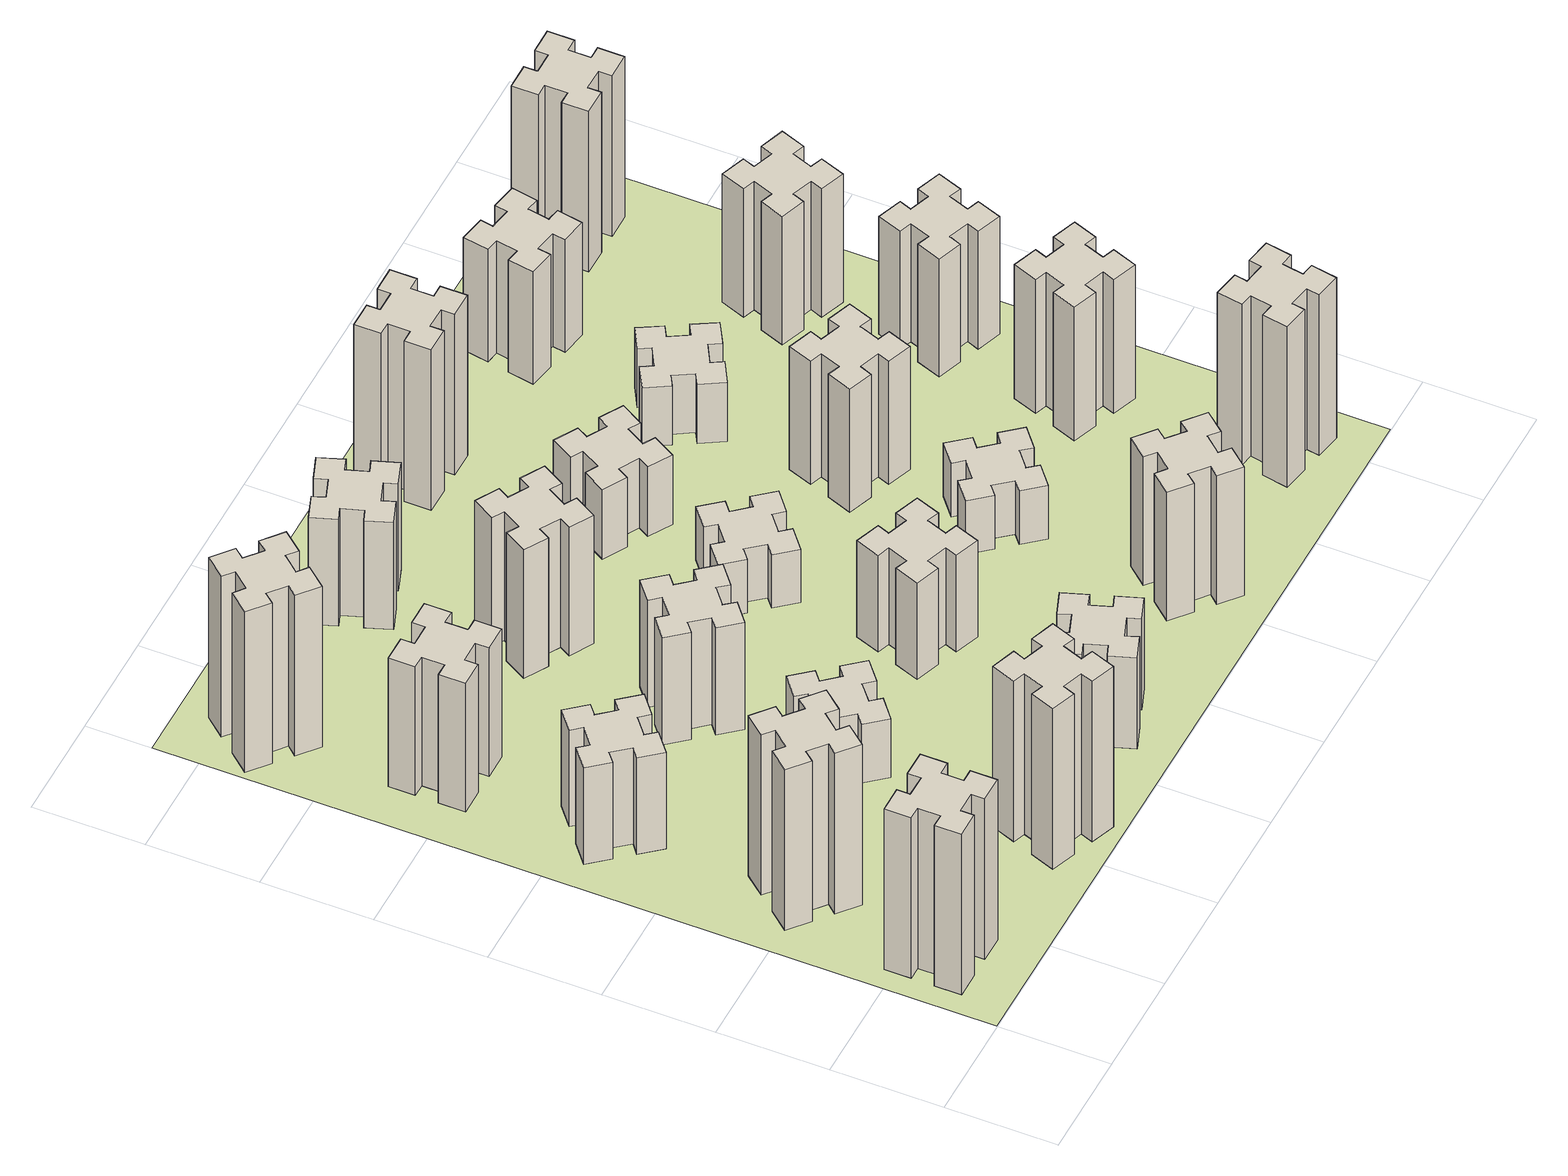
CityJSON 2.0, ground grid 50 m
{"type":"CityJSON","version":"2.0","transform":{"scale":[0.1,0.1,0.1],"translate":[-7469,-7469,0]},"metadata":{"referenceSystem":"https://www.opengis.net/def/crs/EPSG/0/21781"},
"CityObjects":{
"building1":{"type":"Building","attributes":{"class":"1000","function":"1000","usage":"1000","yearOfConstruction":2016,"roofType":"1000","measuredHeight":90,"storeysAboveGround":30,"storeysBelowGround":0},"geometry":[{"type":"Solid","lod":"1","boundaries":[[[[0,1,2,3,4,5,6,7,8,9,10,11,12,13,14,15,16,17,18,19]],[[17,16,20,21]],[[16,15,22,20]],[[15,14,23,22]],[[14,13,24,23]],[[13,12,25,24]],[[12,11,26,25]],[[11,10,27,26]],[[10,9,28,27]],[[9,8,29,28]],[[8,7,30,29]],[[7,6,31,30]],[[6,5,32,31]],[[5,4,33,32]],[[4,3,34,33]],[[3,2,35,34]],[[2,1,36,35]],[[1,0,37,36]],[[0,19,38,37]],[[19,18,39,38]],[[18,17,21,39]],[[24,25,26,27,28,29,30,31,32,33,34,35,36,37,38,39,21,20,22,23]]]]}]},
"building2":{"type":"Building","attributes":{"class":"1000","function":"1000","usage":"1000","yearOfConstruction":2016,"roofType":"1000","measuredHeight":90,"storeysAboveGround":30,"storeysBelowGround":0},"geometry":[{"type":"Solid","lod":"1","boundaries":[[[[40,41,42,43,44,45,46,47,48,49,50,51,52,53,54,55,56,57,58,59]],[[57,56,60,61]],[[56,55,62,60]],[[55,54,63,62]],[[54,53,64,63]],[[53,52,65,64]],[[52,51,66,65]],[[51,50,67,66]],[[50,49,68,67]],[[49,48,69,68]],[[48,47,70,69]],[[47,46,71,70]],[[46,45,72,71]],[[45,44,73,72]],[[44,43,74,73]],[[43,42,75,74]],[[42,41,76,75]],[[41,40,77,76]],[[40,59,78,77]],[[59,58,79,78]],[[58,57,61,79]],[[64,65,66,67,68,69,70,71,72,73,74,75,76,77,78,79,61,60,62,63]]]]}]},
"building3":{"type":"Building","attributes":{"class":"1000","function":"1000","usage":"1000","yearOfConstruction":2016,"roofType":"1000","measuredHeight":54,"storeysAboveGround":30,"storeysBelowGround":0},"geometry":[{"type":"Solid","lod":"1","boundaries":[[[[80,81,82,83,84,85,86,87,88,89,90,91,92,93,94,95,96,97,98,99]],[[97,96,100,101]],[[96,95,102,100]],[[95,94,103,102]],[[94,93,104,103]],[[93,92,105,104]],[[92,91,106,105]],[[91,90,107,106]],[[90,89,108,107]],[[89,88,109,108]],[[88,87,110,109]],[[87,86,111,110]],[[86,85,112,111]],[[85,84,113,112]],[[84,83,114,113]],[[83,82,115,114]],[[82,81,116,115]],[[81,80,117,116]],[[80,99,118,117]],[[99,98,119,118]],[[98,97,101,119]],[[104,105,106,107,108,109,110,111,112,113,114,115,116,117,118,119,101,100,102,103]]]]}]},
"building4":{"type":"Building","attributes":{"class":"1000","function":"1000","usage":"1000","yearOfConstruction":2016,"roofType":"1000","measuredHeight":72,"storeysAboveGround":30,"storeysBelowGround":0},"geometry":[{"type":"Solid","lod":"1","boundaries":[[[[120,121,122,123,124,125,126,127,128,129,130,131,132,133,134,135,136,137,138,139]],[[137,136,140,141]],[[136,135,142,140]],[[135,134,143,142]],[[134,133,144,143]],[[133,132,145,144]],[[132,131,146,145]],[[131,130,147,146]],[[130,129,148,147]],[[129,128,149,148]],[[128,127,150,149]],[[127,126,151,150]],[[126,125,152,151]],[[125,124,153,152]],[[124,123,154,153]],[[123,122,155,154]],[[122,121,156,155]],[[121,120,157,156]],[[120,139,158,157]],[[139,138,159,158]],[[138,137,141,159]],[[144,145,146,147,148,149,150,151,152,153,154,155,156,157,158,159,141,140,142,143]]]]}]},
"building5":{"type":"Building","attributes":{"class":"1000","function":"1000","usage":"1000","yearOfConstruction":2016,"roofType":"1000","measuredHeight":90,"storeysAboveGround":30,"storeysBelowGround":0},"geometry":[{"type":"Solid","lod":"1","boundaries":[[[[160,161,162,163,164,165,166,167,168,169,170,171,172,173,174,175,176,177,178,179]],[[177,176,180,181]],[[176,175,182,180]],[[175,174,183,182]],[[174,173,184,183]],[[173,172,185,184]],[[172,171,186,185]],[[171,170,187,186]],[[170,169,188,187]],[[169,168,189,188]],[[168,167,190,189]],[[167,166,191,190]],[[166,165,192,191]],[[165,164,193,192]],[[164,163,194,193]],[[163,162,195,194]],[[162,161,196,195]],[[161,160,197,196]],[[160,179,198,197]],[[179,178,199,198]],[[178,177,181,199]],[[184,185,186,187,188,189,190,191,192,193,194,195,196,197,198,199,181,180,182,183]]]]}]},
"building6":{"type":"Building","attributes":{"class":"1000","function":"1000","usage":"1000","yearOfConstruction":2016,"roofType":"1000","measuredHeight":90,"storeysAboveGround":30,"storeysBelowGround":0},"geometry":[{"type":"Solid","lod":"1","boundaries":[[[[200,201,202,203,204,205,206,207,208,209,210,211,212,213,214,215,216,217,218,219]],[[217,216,220,221]],[[216,215,222,220]],[[215,214,223,222]],[[214,213,224,223]],[[213,212,225,224]],[[212,211,226,225]],[[211,210,227,226]],[[210,209,228,227]],[[209,208,229,228]],[[208,207,230,229]],[[207,206,231,230]],[[206,205,232,231]],[[205,204,233,232]],[[204,203,234,233]],[[203,202,235,234]],[[202,201,236,235]],[[201,200,237,236]],[[200,219,238,237]],[[219,218,239,238]],[[218,217,221,239]],[[224,225,226,227,228,229,230,231,232,233,234,235,236,237,238,239,221,220,222,223]]]]}]},
"building7":{"type":"Building","attributes":{"class":"1000","function":"1000","usage":"1000","yearOfConstruction":2016,"roofType":"1000","measuredHeight":33,"storeysAboveGround":30,"storeysBelowGround":0},"geometry":[{"type":"Solid","lod":"1","boundaries":[[[[240,241,242,243,244,245,246,247,248,249,250,251,252,253,254,255,256,257,258,259]],[[257,256,260,261]],[[256,255,262,260]],[[255,254,263,262]],[[254,253,264,263]],[[253,252,265,264]],[[252,251,266,265]],[[251,250,267,266]],[[250,249,268,267]],[[249,248,269,268]],[[248,247,270,269]],[[247,246,271,270]],[[246,245,272,271]],[[245,244,273,272]],[[244,243,274,273]],[[243,242,275,274]],[[242,241,276,275]],[[241,240,277,276]],[[240,259,278,277]],[[259,258,279,278]],[[258,257,261,279]],[[264,265,266,267,268,269,270,271,272,273,274,275,276,277,278,279,261,260,262,263]]]]}]},
"building8":{"type":"Building","attributes":{"class":"1000","function":"1000","usage":"1000","yearOfConstruction":2016,"roofType":"1000","measuredHeight":60,"storeysAboveGround":30,"storeysBelowGround":0},"geometry":[{"type":"Solid","lod":"1","boundaries":[[[[280,281,282,283,284,285,286,287,288,289,290,291,292,293,294,295,296,297,298,299]],[[297,296,300,301]],[[296,295,302,300]],[[295,294,303,302]],[[294,293,304,303]],[[293,292,305,304]],[[292,291,306,305]],[[291,290,307,306]],[[290,289,308,307]],[[289,288,309,308]],[[288,287,310,309]],[[287,286,311,310]],[[286,285,312,311]],[[285,284,313,312]],[[284,283,314,313]],[[283,282,315,314]],[[282,281,316,315]],[[281,280,317,316]],[[280,299,318,317]],[[299,298,319,318]],[[298,297,301,319]],[[304,305,306,307,308,309,310,311,312,313,314,315,316,317,318,319,301,300,302,303]]]]}]},
"building9":{"type":"Building","attributes":{"class":"1000","function":"1000","usage":"1000","yearOfConstruction":2016,"roofType":"1000","measuredHeight":51,"storeysAboveGround":30,"storeysBelowGround":0},"geometry":[{"type":"Solid","lod":"1","boundaries":[[[[320,321,322,323,324,325,326,327,328,329,330,331,332,333,334,335,336,337,338,339]],[[337,336,340,341]],[[336,335,342,340]],[[335,334,343,342]],[[334,333,344,343]],[[333,332,345,344]],[[332,331,346,345]],[[331,330,347,346]],[[330,329,348,347]],[[329,328,349,348]],[[328,327,350,349]],[[327,326,351,350]],[[326,325,352,351]],[[325,324,353,352]],[[324,323,354,353]],[[323,322,355,354]],[[322,321,356,355]],[[321,320,357,356]],[[320,339,358,357]],[[339,338,359,358]],[[338,337,341,359]],[[344,345,346,347,348,349,350,351,352,353,354,355,356,357,358,359,341,340,342,343]]]]}]},
"building10":{"type":"Building","attributes":{"class":"1000","function":"1000","usage":"1000","yearOfConstruction":2016,"roofType":"1000","measuredHeight":72,"storeysAboveGround":30,"storeysBelowGround":0},"geometry":[{"type":"Solid","lod":"1","boundaries":[[[[360,361,362,363,364,365,366,367,368,369,370,371,372,373,374,375,376,377,378,379]],[[377,376,380,381]],[[376,375,382,380]],[[375,374,383,382]],[[374,373,384,383]],[[373,372,385,384]],[[372,371,386,385]],[[371,370,387,386]],[[370,369,388,387]],[[369,368,389,388]],[[368,367,390,389]],[[367,366,391,390]],[[366,365,392,391]],[[365,364,393,392]],[[364,363,394,393]],[[363,362,395,394]],[[362,361,396,395]],[[361,360,397,396]],[[360,379,398,397]],[[379,378,399,398]],[[378,377,381,399]],[[384,385,386,387,388,389,390,391,392,393,394,395,396,397,398,399,381,380,382,383]]]]}]},
"building11":{"type":"Building","attributes":{"class":"1000","function":"1000","usage":"1000","yearOfConstruction":2016,"roofType":"1000","measuredHeight":60,"storeysAboveGround":30,"storeysBelowGround":0},"geometry":[{"type":"Solid","lod":"1","boundaries":[[[[400,401,402,403,404,405,406,407,408,409,410,411,412,413,414,415,416,417,418,419]],[[417,416,420,421]],[[416,415,422,420]],[[415,414,423,422]],[[414,413,424,423]],[[413,412,425,424]],[[412,411,426,425]],[[411,410,427,426]],[[410,409,428,427]],[[409,408,429,428]],[[408,407,430,429]],[[407,406,431,430]],[[406,405,432,431]],[[405,404,433,432]],[[404,403,434,433]],[[403,402,435,434]],[[402,401,436,435]],[[401,400,437,436]],[[400,419,438,437]],[[419,418,439,438]],[[418,417,421,439]],[[424,425,426,427,428,429,430,431,432,433,434,435,436,437,438,439,421,420,422,423]]]]}]},
"building12":{"type":"Building","attributes":{"class":"1000","function":"1000","usage":"1000","yearOfConstruction":2016,"roofType":"1000","measuredHeight":54,"storeysAboveGround":30,"storeysBelowGround":0},"geometry":[{"type":"Solid","lod":"1","boundaries":[[[[440,441,442,443,444,445,446,447,448,449,450,451,452,453,454,455,456,457,458,459]],[[457,456,460,461]],[[456,455,462,460]],[[455,454,463,462]],[[454,453,464,463]],[[453,452,465,464]],[[452,451,466,465]],[[451,450,467,466]],[[450,449,468,467]],[[449,448,469,468]],[[448,447,470,469]],[[447,446,471,470]],[[446,445,472,471]],[[445,444,473,472]],[[444,443,474,473]],[[443,442,475,474]],[[442,441,476,475]],[[441,440,477,476]],[[440,459,478,477]],[[459,458,479,478]],[[458,457,461,479]],[[464,465,466,467,468,469,470,471,472,473,474,475,476,477,478,479,461,460,462,463]]]]}]},
"building13":{"type":"Building","attributes":{"class":"1000","function":"1000","usage":"1000","yearOfConstruction":2016,"roofType":"1000","measuredHeight":30,"storeysAboveGround":30,"storeysBelowGround":0},"geometry":[{"type":"Solid","lod":"1","boundaries":[[[[480,481,482,483,484,485,486,487,488,489,490,491,492,493,494,495,496,497,498,499]],[[497,496,500,501]],[[496,495,502,500]],[[495,494,503,502]],[[494,493,504,503]],[[493,492,505,504]],[[492,491,506,505]],[[491,490,507,506]],[[490,489,508,507]],[[489,488,509,508]],[[488,487,510,509]],[[487,486,511,510]],[[486,485,512,511]],[[485,484,513,512]],[[484,483,514,513]],[[483,482,515,514]],[[482,481,516,515]],[[481,480,517,516]],[[480,499,518,517]],[[499,498,519,518]],[[498,497,501,519]],[[504,505,506,507,508,509,510,511,512,513,514,515,516,517,518,519,501,500,502,503]]]]}]},
"building14":{"type":"Building","attributes":{"class":"1000","function":"1000","usage":"1000","yearOfConstruction":2016,"roofType":"1000","measuredHeight":72,"storeysAboveGround":30,"storeysBelowGround":0},"geometry":[{"type":"Solid","lod":"1","boundaries":[[[[520,521,522,523,524,525,526,527,528,529,530,531,532,533,534,535,536,537,538,539]],[[537,536,540,541]],[[536,535,542,540]],[[535,534,543,542]],[[534,533,544,543]],[[533,532,545,544]],[[532,531,546,545]],[[531,530,547,546]],[[530,529,548,547]],[[529,528,549,548]],[[528,527,550,549]],[[527,526,551,550]],[[526,525,552,551]],[[525,524,553,552]],[[524,523,554,553]],[[523,522,555,554]],[[522,521,556,555]],[[521,520,557,556]],[[520,539,558,557]],[[539,538,559,558]],[[538,537,541,559]],[[544,545,546,547,548,549,550,551,552,553,554,555,556,557,558,559,541,540,542,543]]]]}]},
"building15":{"type":"Building","attributes":{"class":"1000","function":"1000","usage":"1000","yearOfConstruction":2016,"roofType":"1000","measuredHeight":39,"storeysAboveGround":30,"storeysBelowGround":0},"geometry":[{"type":"Solid","lod":"1","boundaries":[[[[560,561,562,563,564,565,566,567,568,569,570,571,572,573,574,575,576,577,578,579]],[[577,576,580,581]],[[576,575,582,580]],[[575,574,583,582]],[[574,573,584,583]],[[573,572,585,584]],[[572,571,586,585]],[[571,570,587,586]],[[570,569,588,587]],[[569,568,589,588]],[[568,567,590,589]],[[567,566,591,590]],[[566,565,592,591]],[[565,564,593,592]],[[564,563,594,593]],[[563,562,595,594]],[[562,561,596,595]],[[561,560,597,596]],[[560,579,598,597]],[[579,578,599,598]],[[578,577,581,599]],[[584,585,586,587,588,589,590,591,592,593,594,595,596,597,598,599,581,580,582,583]]]]}]},
"building16":{"type":"Building","attributes":{"class":"1000","function":"1000","usage":"1000","yearOfConstruction":2016,"roofType":"1000","measuredHeight":90,"storeysAboveGround":30,"storeysBelowGround":0},"geometry":[{"type":"Solid","lod":"1","boundaries":[[[[600,601,602,603,604,605,606,607,608,609,610,611,612,613,614,615,616,617,618,619]],[[617,616,620,621]],[[616,615,622,620]],[[615,614,623,622]],[[614,613,624,623]],[[613,612,625,624]],[[612,611,626,625]],[[611,610,627,626]],[[610,609,628,627]],[[609,608,629,628]],[[608,607,630,629]],[[607,606,631,630]],[[606,605,632,631]],[[605,604,633,632]],[[604,603,634,633]],[[603,602,635,634]],[[602,601,636,635]],[[601,600,637,636]],[[600,619,638,637]],[[619,618,639,638]],[[618,617,621,639]],[[624,625,626,627,628,629,630,631,632,633,634,635,636,637,638,639,621,620,622,623]]]]}]},
"building17":{"type":"Building","attributes":{"class":"1000","function":"1000","usage":"1000","yearOfConstruction":2016,"roofType":"1000","measuredHeight":30,"storeysAboveGround":30,"storeysBelowGround":0},"geometry":[{"type":"Solid","lod":"1","boundaries":[[[[640,641,642,643,644,645,646,647,648,649,650,651,652,653,654,655,656,657,658,659]],[[657,656,660,661]],[[656,655,662,660]],[[655,654,663,662]],[[654,653,664,663]],[[653,652,665,664]],[[652,651,666,665]],[[651,650,667,666]],[[650,649,668,667]],[[649,648,669,668]],[[648,647,670,669]],[[647,646,671,670]],[[646,645,672,671]],[[645,644,673,672]],[[644,643,674,673]],[[643,642,675,674]],[[642,641,676,675]],[[641,640,677,676]],[[640,659,678,677]],[[659,658,679,678]],[[658,657,661,679]],[[664,665,666,667,668,669,670,671,672,673,674,675,676,677,678,679,661,660,662,663]]]]}]},
"building18":{"type":"Building","attributes":{"class":"1000","function":"1000","usage":"1000","yearOfConstruction":2016,"roofType":"1000","measuredHeight":69,"storeysAboveGround":30,"storeysBelowGround":0},"geometry":[{"type":"Solid","lod":"1","boundaries":[[[[680,681,682,683,684,685,686,687,688,689,690,691,692,693,694,695,696,697,698,699]],[[697,696,700,701]],[[696,695,702,700]],[[695,694,703,702]],[[694,693,704,703]],[[693,692,705,704]],[[692,691,706,705]],[[691,690,707,706]],[[690,689,708,707]],[[689,688,709,708]],[[688,687,710,709]],[[687,686,711,710]],[[686,685,712,711]],[[685,684,713,712]],[[684,683,714,713]],[[683,682,715,714]],[[682,681,716,715]],[[681,680,717,716]],[[680,699,718,717]],[[699,698,719,718]],[[698,697,701,719]],[[704,705,706,707,708,709,710,711,712,713,714,715,716,717,718,719,701,700,702,703]]]]}]},
"building19":{"type":"Building","attributes":{"class":"1000","function":"1000","usage":"1000","yearOfConstruction":2016,"roofType":"1000","measuredHeight":33,"storeysAboveGround":30,"storeysBelowGround":0},"geometry":[{"type":"Solid","lod":"1","boundaries":[[[[720,721,722,723,724,725,726,727,728,729,730,731,732,733,734,735,736,737,738,739]],[[737,736,740,741]],[[736,735,742,740]],[[735,734,743,742]],[[734,733,744,743]],[[733,732,745,744]],[[732,731,746,745]],[[731,730,747,746]],[[730,729,748,747]],[[729,728,749,748]],[[728,727,750,749]],[[727,726,751,750]],[[726,725,752,751]],[[725,724,753,752]],[[724,723,754,753]],[[723,722,755,754]],[[722,721,756,755]],[[721,720,757,756]],[[720,739,758,757]],[[739,738,759,758]],[[738,737,741,759]],[[744,745,746,747,748,749,750,751,752,753,754,755,756,757,758,759,741,740,742,743]]]]}]},
"building20":{"type":"Building","attributes":{"class":"1000","function":"1000","usage":"1000","yearOfConstruction":2016,"roofType":"1000","measuredHeight":90,"storeysAboveGround":30,"storeysBelowGround":0},"geometry":[{"type":"Solid","lod":"1","boundaries":[[[[760,761,762,763,764,765,766,767,768,769,770,771,772,773,774,775,776,777,778,779]],[[777,776,780,781]],[[776,775,782,780]],[[775,774,783,782]],[[774,773,784,783]],[[773,772,785,784]],[[772,771,786,785]],[[771,770,787,786]],[[770,769,788,787]],[[769,768,789,788]],[[768,767,790,789]],[[767,766,791,790]],[[766,765,792,791]],[[765,764,793,792]],[[764,763,794,793]],[[763,762,795,794]],[[762,761,796,795]],[[761,760,797,796]],[[760,779,798,797]],[[779,778,799,798]],[[778,777,781,799]],[[784,785,786,787,788,789,790,791,792,793,794,795,796,797,798,799,781,780,782,783]]]]}]},
"building21":{"type":"Building","attributes":{"class":"1000","function":"1000","usage":"1000","yearOfConstruction":2016,"roofType":"1000","measuredHeight":63,"storeysAboveGround":30,"storeysBelowGround":0},"geometry":[{"type":"Solid","lod":"1","boundaries":[[[[800,801,802,803,804,805,806,807,808,809,810,811,812,813,814,815,816,817,818,819]],[[817,816,820,821]],[[816,815,822,820]],[[815,814,823,822]],[[814,813,824,823]],[[813,812,825,824]],[[812,811,826,825]],[[811,810,827,826]],[[810,809,828,827]],[[809,808,829,828]],[[808,807,830,829]],[[807,806,831,830]],[[806,805,832,831]],[[805,804,833,832]],[[804,803,834,833]],[[803,802,835,834]],[[802,801,836,835]],[[801,800,837,836]],[[800,819,838,837]],[[819,818,839,838]],[[818,817,821,839]],[[824,825,826,827,828,829,830,831,832,833,834,835,836,837,838,839,821,820,822,823]]]]}]},
"building22":{"type":"Building","attributes":{"class":"1000","function":"1000","usage":"1000","yearOfConstruction":2016,"roofType":"1000","measuredHeight":75,"storeysAboveGround":30,"storeysBelowGround":0},"geometry":[{"type":"Solid","lod":"1","boundaries":[[[[840,841,842,843,844,845,846,847,848,849,850,851,852,853,854,855,856,857,858,859]],[[857,856,860,861]],[[856,855,862,860]],[[855,854,863,862]],[[854,853,864,863]],[[853,852,865,864]],[[852,851,866,865]],[[851,850,867,866]],[[850,849,868,867]],[[849,848,869,868]],[[848,847,870,869]],[[847,846,871,870]],[[846,845,872,871]],[[845,844,873,872]],[[844,843,874,873]],[[843,842,875,874]],[[842,841,876,875]],[[841,840,877,876]],[[840,859,878,877]],[[859,858,879,878]],[[858,857,861,879]],[[864,865,866,867,868,869,870,871,872,873,874,875,876,877,878,879,861,860,862,863]]]]}]},
"building23":{"type":"Building","attributes":{"class":"1000","function":"1000","usage":"1000","yearOfConstruction":2016,"roofType":"1000","measuredHeight":66,"storeysAboveGround":30,"storeysBelowGround":0},"geometry":[{"type":"Solid","lod":"1","boundaries":[[[[880,881,882,883,884,885,886,887,888,889,890,891,892,893,894,895,896,897,898,899]],[[897,896,900,901]],[[896,895,902,900]],[[895,894,903,902]],[[894,893,904,903]],[[893,892,905,904]],[[892,891,906,905]],[[891,890,907,906]],[[890,889,908,907]],[[889,888,909,908]],[[888,887,910,909]],[[887,886,911,910]],[[886,885,912,911]],[[885,884,913,912]],[[884,883,914,913]],[[883,882,915,914]],[[882,881,916,915]],[[881,880,917,916]],[[880,899,918,917]],[[899,898,919,918]],[[898,897,901,919]],[[904,905,906,907,908,909,910,911,912,913,914,915,916,917,918,919,901,900,902,903]]]]}]},
"building24":{"type":"Building","attributes":{"class":"1000","function":"1000","usage":"1000","yearOfConstruction":2016,"roofType":"1000","measuredHeight":72,"storeysAboveGround":30,"storeysBelowGround":0},"geometry":[{"type":"Solid","lod":"1","boundaries":[[[[920,921,922,923,924,925,926,927,928,929,930,931,932,933,934,935,936,937,938,939]],[[937,936,940,941]],[[936,935,942,940]],[[935,934,943,942]],[[934,933,944,943]],[[933,932,945,944]],[[932,931,946,945]],[[931,930,947,946]],[[930,929,948,947]],[[929,928,949,948]],[[928,927,950,949]],[[927,926,951,950]],[[926,925,952,951]],[[925,924,953,952]],[[924,923,954,953]],[[923,922,955,954]],[[922,921,956,955]],[[921,920,957,956]],[[920,939,958,957]],[[939,938,959,958]],[[938,937,941,959]],[[944,945,946,947,948,949,950,951,952,953,954,955,956,957,958,959,941,940,942,943]]]]}]},
"building25":{"type":"Building","attributes":{"class":"1000","function":"1000","usage":"1000","yearOfConstruction":2016,"roofType":"1000","measuredHeight":90,"storeysAboveGround":30,"storeysBelowGround":0},"geometry":[{"type":"Solid","lod":"1","boundaries":[[[[960,961,962,963,964,965,966,967,968,969,970,971,972,973,974,975,976,977,978,979]],[[977,976,980,981]],[[976,975,982,980]],[[975,974,983,982]],[[974,973,984,983]],[[973,972,985,984]],[[972,971,986,985]],[[971,970,987,986]],[[970,969,988,987]],[[969,968,989,988]],[[968,967,990,989]],[[967,966,991,990]],[[966,965,992,991]],[[965,964,993,992]],[[964,963,994,993]],[[963,962,995,994]],[[962,961,996,995]],[[961,960,997,996]],[[960,979,998,997]],[[979,978,999,998]],[[978,977,981,999]],[[984,985,986,987,988,989,990,991,992,993,994,995,996,997,998,999,981,980,982,983]]]]}]},
"landuse1":{"type":"LandUse","attributes":{"name":"plot1","function":"1010"},"geometry":[{"type":"MultiSurface","lod":"1","boundaries":[[[1000,1001,1002,1003]]]}]}
},
"vertices":[
[165,425,0],[165,325,0],[105,325,0],[105,205,0],[225,205,0],[225,265,0],[325,265,0],[325,205,0],[445,205,0],[445,325,0],[385,325,0],[385,425,0],[445,425,0],[445,545,0],[325,545,0],[325,485,0],[225,485,0],[225,545,0],[105,545,0],[105,425,0],[225,485,900],[225,545,900],[325,485,900],[325,545,900],[445,545,900],[445,425,900],[385,425,900],[385,325,900],[445,325,900],[445,205,900],[325,205,900],[325,265,900],[225,265,900],[225,205,900],[105,205,900],[105,325,900],[165,325,900],[165,425,900],[105,425,900],[105,545,900],
[484,1067,0],[408,1132,0],[446,1178,0],[354,1255,0],[277,1163,0],[323,1124,0],[259,1048,0],[213,1086,0],[136,994,0],[228,917,0],[266,963,0],[343,899,0],[304,853,0],[396,776,0],[473,868,0],[427,906,0],[492,983,0],[538,944,0],[615,1036,0],[523,1113,0],[492,983,900],[538,944,900],[427,906,900],[473,868,900],[396,776,900],[304,853,900],[343,899,900],[266,963,900],[228,917,900],[136,994,900],[213,1086,900],[259,1048,900],[323,1124,900],[277,1163,900],[354,1255,900],[446,1178,900],[408,1132,900],[484,1067,900],[523,1113,900],[615,1036,900],
[492,1888,0],[427,1964,0],[473,2003,0],[396,2095,0],[304,2018,0],[343,1972,0],[266,1907,0],[228,1953,0],[136,1876,0],[213,1784,0],[259,1823,0],[323,1746,0],[277,1708,0],[354,1616,0],[446,1693,0],[408,1739,0],[484,1803,0],[523,1757,0],[615,1834,0],[538,1926,0],[484,1803,540],[523,1757,540],[408,1739,540],[446,1693,540],[354,1616,540],[277,1708,540],[323,1746,540],[259,1823,540],[213,1784,540],[136,1876,540],[228,1953,540],[266,1907,540],[343,1972,540],[304,2018,540],[396,2095,540],[473,2003,540],[427,1964,540],[492,1888,540],[538,1926,540],[615,1834,540],
[485,2545,0],[485,2645,0],[545,2645,0],[545,2765,0],[425,2765,0],[425,2705,0],[325,2705,0],[325,2765,0],[205,2765,0],[205,2645,0],[265,2645,0],[265,2545,0],[205,2545,0],[205,2425,0],[325,2425,0],[325,2485,0],[425,2485,0],[425,2425,0],[545,2425,0],[545,2545,0],[425,2485,720],[425,2425,720],[325,2485,720],[325,2425,720],[205,2425,720],[205,2545,720],[265,2545,720],[265,2645,720],[205,2645,720],[205,2765,720],[325,2765,720],[325,2705,720],[425,2705,720],[425,2765,720],[545,2765,720],[545,2645,720],[485,2645,720],[485,2545,720],[545,2545,720],[545,2425,720],
[1029,360,0],[995,266,0],[939,287,0],[897,174,0],[1010,133,0],[1031,189,0],[1125,155,0],[1104,99,0],[1217,57,0],[1258,170,0],[1202,191,0],[1236,285,0],[1292,264,0],[1333,377,0],[1220,418,0],[1200,362,0],[1106,396,0],[1127,452,0],[1014,493,0],[973,380,0],[1106,396,900],[1127,452,900],[1200,362,900],[1220,418,900],[1333,377,900],[1292,264,900],[1236,285,900],[1202,191,900],[1258,170,900],[1217,57,900],[1104,99,900],[1125,155,900],[1031,189,900],[1010,133,900],[897,174,900],[939,287,900],[995,266,900],[1029,360,900],[973,380,900],[1014,493,900],
[384,3387,0],[308,3452,0],[346,3498,0],[254,3575,0],[177,3483,0],[223,3444,0],[159,3368,0],[113,3406,0],[36,3314,0],[128,3237,0],[166,3283,0],[243,3219,0],[204,3173,0],[296,3096,0],[373,3188,0],[327,3226,0],[392,3303,0],[438,3264,0],[515,3356,0],[423,3433,0],[392,3303,900],[438,3264,900],[327,3226,900],[373,3188,900],[296,3096,900],[204,3173,900],[243,3219,900],[166,3283,900],[128,3237,900],[36,3314,900],[113,3406,900],[159,3368,900],[223,3444,900],[177,3483,900],[254,3575,900],[346,3498,900],[308,3452,900],[384,3387,900],[423,3433,900],[515,3356,900],
[1083,1332,0],[1006,1267,0],[968,1313,0],[876,1236,0],[953,1144,0],[999,1183,0],[1063,1106,0],[1017,1068,0],[1094,976,0],[1186,1053,0],[1148,1099,0],[1224,1163,0],[1263,1117,0],[1355,1194,0],[1278,1286,0],[1232,1248,0],[1167,1324,0],[1213,1363,0],[1136,1455,0],[1044,1378,0],[1167,1324,330],[1213,1363,330],[1232,1248,330],[1278,1286,330],[1355,1194,330],[1263,1117,330],[1224,1163,330],[1148,1099,330],[1186,1053,330],[1094,976,330],[1017,1068,330],[1063,1106,330],[999,1183,330],[953,1144,330],[876,1236,330],[968,1313,330],[1006,1267,330],[1083,1332,330],[1044,1378,330],[1136,1455,330],
[1083,1972,0],[1006,1907,0],[968,1953,0],[876,1876,0],[953,1784,0],[999,1823,0],[1063,1746,0],[1017,1708,0],[1094,1616,0],[1186,1693,0],[1148,1739,0],[1224,1803,0],[1263,1757,0],[1355,1834,0],[1278,1926,0],[1232,1888,0],[1167,1964,0],[1213,2003,0],[1136,2095,0],[1044,2018,0],[1167,1964,600],[1213,2003,600],[1232,1888,600],[1278,1926,600],[1355,1834,600],[1263,1757,600],[1224,1803,600],[1148,1739,600],[1186,1693,600],[1094,1616,600],[1017,1708,600],[1063,1746,600],[999,1823,600],[953,1784,600],[876,1876,600],[968,1953,600],[1006,1907,600],[1083,1972,600],[1044,2018,600],[1136,2095,600],
[1765,496,0],[1671,462,0],[1650,518,0],[1537,477,0],[1579,364,0],[1635,385,0],[1669,291,0],[1613,270,0],[1654,157,0],[1767,199,0],[1746,255,0],[1840,289,0],[1860,233,0],[1973,274,0],[1932,387,0],[1876,366,0],[1842,460,0],[1898,480,0],[1857,593,0],[1744,552,0],[1842,460,510],[1898,480,510],[1876,366,510],[1932,387,510],[1973,274,510],[1860,233,510],[1840,289,510],[1746,255,510],[1767,199,510],[1654,157,510],[1613,270,510],[1669,291,510],[1635,385,510],[1579,364,510],[1537,477,510],[1650,518,510],[1671,462,510],[1765,496,510],[1744,552,510],[1857,593,510],
[1314,2666,0],[1227,2716,0],[1257,2768,0],[1153,2828,0],[1093,2724,0],[1145,2694,0],[1095,2607,0],[1043,2637,0],[983,2533,0],[1087,2473,0],[1117,2525,0],[1204,2475,0],[1174,2423,0],[1278,2363,0],[1338,2467,0],[1286,2497,0],[1336,2584,0],[1388,2554,0],[1448,2658,0],[1344,2718,0],[1336,2584,720],[1388,2554,720],[1286,2497,720],[1338,2467,720],[1278,2363,720],[1174,2423,720],[1204,2475,720],[1117,2525,720],[1087,2473,720],[983,2533,720],[1043,2637,720],[1095,2607,720],[1145,2694,720],[1093,2724,720],[1153,2828,720],[1257,2768,720],[1227,2716,720],[1314,2666,720],[1344,2718,720],[1448,2658,720],
[1125,3456,0],[1031,3422,0],[1010,3478,0],[897,3437,0],[939,3324,0],[995,3345,0],[1029,3251,0],[973,3230,0],[1014,3117,0],[1127,3159,0],[1106,3215,0],[1200,3249,0],[1220,3193,0],[1333,3234,0],[1292,3347,0],[1236,3326,0],[1202,3420,0],[1258,3440,0],[1217,3553,0],[1104,3512,0],[1202,3420,600],[1258,3440,600],[1236,3326,600],[1292,3347,600],[1333,3234,600],[1220,3193,600],[1200,3249,600],[1106,3215,600],[1127,3159,600],[1014,3117,600],[973,3230,600],[1029,3251,600],[995,3345,600],[939,3324,600],[897,3437,600],[1010,3478,600],[1031,3422,600],[1125,3456,600],[1104,3512,600],[1217,3553,600],
[1769,1300,0],[1735,1206,0],[1679,1227,0],[1637,1114,0],[1750,1073,0],[1771,1129,0],[1865,1095,0],[1844,1039,0],[1957,997,0],[1998,1110,0],[1942,1131,0],[1976,1225,0],[2032,1204,0],[2073,1317,0],[1960,1358,0],[1940,1302,0],[1846,1336,0],[1867,1392,0],[1754,1433,0],[1713,1320,0],[1846,1336,540],[1867,1392,540],[1940,1302,540],[1960,1358,540],[2073,1317,540],[2032,1204,540],[1976,1225,540],[1942,1131,540],[1998,1110,540],[1957,997,540],[1844,1039,540],[1865,1095,540],[1771,1129,540],[1750,1073,540],[1637,1114,540],[1679,1227,540],[1735,1206,540],[1769,1300,540],[1713,1320,540],[1754,1433,540],
[1972,1988,0],[1907,2064,0],[1953,2103,0],[1876,2195,0],[1784,2118,0],[1823,2072,0],[1746,2007,0],[1708,2053,0],[1616,1976,0],[1693,1884,0],[1739,1923,0],[1803,1846,0],[1757,1808,0],[1834,1716,0],[1926,1793,0],[1888,1839,0],[1964,1903,0],[2003,1857,0],[2095,1934,0],[2018,2026,0],[1964,1903,300],[2003,1857,300],[1888,1839,300],[1926,1793,300],[1834,1716,300],[1757,1808,300],[1803,1846,300],[1739,1923,300],[1693,1884,300],[1616,1976,300],[1708,2053,300],[1746,2007,300],[1823,2072,300],[1784,2118,300],[1876,2195,300],[1953,2103,300],[1907,2064,300],[1972,1988,300],[2018,2026,300],[2095,1934,300],
[2486,323,0],[2563,259,0],[2524,213,0],[2616,136,0],[2693,228,0],[2647,266,0],[2712,343,0],[2758,304,0],[2835,396,0],[2743,473,0],[2704,427,0],[2628,492,0],[2666,538,0],[2574,615,0],[2497,523,0],[2543,484,0],[2479,408,0],[2433,446,0],[2356,354,0],[2448,277,0],[2479,408,720],[2433,446,720],[2543,484,720],[2497,523,720],[2574,615,720],[2666,538,720],[2628,492,720],[2704,427,720],[2743,473,720],[2835,396,720],[2758,304,720],[2712,343,720],[2647,266,720],[2693,228,720],[2616,136,720],[2524,213,720],[2563,259,720],[2486,323,720],[2448,277,720],[2356,354,720],
[2026,2497,0],[2076,2584,0],[2128,2554,0],[2188,2658,0],[2084,2718,0],[2054,2666,0],[1967,2716,0],[1997,2768,0],[1893,2828,0],[1833,2724,0],[1885,2694,0],[1835,2607,0],[1783,2637,0],[1723,2533,0],[1827,2473,0],[1857,2525,0],[1944,2475,0],[1914,2423,0],[2018,2363,0],[2078,2467,0],[1944,2475,390],[1914,2423,390],[1857,2525,390],[1827,2473,390],[1723,2533,390],[1783,2637,390],[1835,2607,390],[1885,2694,390],[1833,2724,390],[1893,2828,390],[1997,2768,390],[1967,2716,390],[2054,2666,390],[2084,2718,390],[2188,2658,390],[2128,2554,390],[2076,2584,390],[2026,2497,390],[2078,2467,390],[2018,2363,390],
[1965,3385,0],[1965,3485,0],[2025,3485,0],[2025,3605,0],[1905,3605,0],[1905,3545,0],[1805,3545,0],[1805,3605,0],[1685,3605,0],[1685,3485,0],[1745,3485,0],[1745,3385,0],[1685,3385,0],[1685,3265,0],[1805,3265,0],[1805,3325,0],[1905,3325,0],[1905,3265,0],[2025,3265,0],[2025,3385,0],[1905,3325,900],[1905,3265,900],[1805,3325,900],[1805,3265,900],[1685,3265,900],[1685,3385,900],[1745,3385,900],[1745,3485,900],[1685,3485,900],[1685,3605,900],[1805,3605,900],[1805,3545,900],[1905,3545,900],[1905,3605,900],[2025,3605,900],[2025,3485,900],[1965,3485,900],[1965,3385,900],[2025,3385,900],[2025,3265,900],
[2628,1099,0],[2704,1163,0],[2743,1117,0],[2835,1194,0],[2758,1286,0],[2712,1248,0],[2647,1324,0],[2693,1363,0],[2616,1455,0],[2524,1378,0],[2563,1332,0],[2486,1267,0],[2448,1313,0],[2356,1236,0],[2433,1144,0],[2479,1183,0],[2543,1106,0],[2497,1068,0],[2574,976,0],[2666,1053,0],[2543,1106,300],[2497,1068,300],[2479,1183,300],[2433,1144,300],[2356,1236,300],[2448,1313,300],[2486,1267,300],[2563,1332,300],[2524,1378,300],[2616,1455,300],[2693,1363,300],[2647,1324,300],[2712,1248,300],[2758,1286,300],[2835,1194,300],[2743,1117,300],[2704,1163,300],[2628,1099,300],[2666,1053,300],[2574,976,300],
[2682,1771,0],[2716,1865,0],[2772,1844,0],[2813,1957,0],[2700,1998,0],[2680,1942,0],[2586,1976,0],[2607,2032,0],[2494,2073,0],[2453,1960,0],[2509,1940,0],[2475,1846,0],[2419,1867,0],[2377,1754,0],[2490,1713,0],[2511,1769,0],[2605,1735,0],[2584,1679,0],[2697,1637,0],[2738,1750,0],[2605,1735,690],[2584,1679,690],[2511,1769,690],[2490,1713,690],[2377,1754,690],[2419,1867,690],[2475,1846,690],[2509,1940,690],[2453,1960,690],[2494,2073,690],[2607,2032,690],[2586,1976,690],[2680,1942,690],[2700,1998,690],[2813,1957,690],[2772,1844,690],[2716,1865,690],[2682,1771,690],[2738,1750,690],[2697,1637,690],
[2475,2584,0],[2525,2497,0],[2473,2467,0],[2533,2363,0],[2637,2423,0],[2607,2475,0],[2694,2525,0],[2724,2473,0],[2828,2533,0],[2768,2637,0],[2716,2607,0],[2666,2694,0],[2718,2724,0],[2658,2828,0],[2554,2768,0],[2584,2716,0],[2497,2666,0],[2467,2718,0],[2363,2658,0],[2423,2554,0],[2497,2666,330],[2467,2718,330],[2584,2716,330],[2554,2768,330],[2658,2828,330],[2718,2724,330],[2666,2694,330],[2716,2607,330],[2768,2637,330],[2828,2533,330],[2724,2473,330],[2694,2525,330],[2607,2475,330],[2637,2423,330],[2533,2363,330],[2473,2467,330],[2525,2497,330],[2475,2584,330],[2423,2554,330],[2363,2658,330],
[3504,475,0],[3405,492,0],[3416,551,0],[3297,572,0],[3277,454,0],[3336,444,0],[3318,345,0],[3259,356,0],[3238,237,0],[3357,217,0],[3367,276,0],[3465,258,0],[3455,199,0],[3573,178,0],[3594,297,0],[3535,307,0],[3552,405,0],[3611,395,0],[3632,513,0],[3514,534,0],[3552,405,900],[3611,395,900],[3535,307,900],[3594,297,900],[3573,178,900],[3455,199,900],[3465,258,900],[3367,276,900],[3357,217,900],[3238,237,900],[3259,356,900],[3318,345,900],[3336,444,900],[3277,454,900],[3297,572,900],[3416,551,900],[3405,492,900],[3504,475,900],[3514,534,900],[3632,513,900],
[2596,3404,0],[2578,3305,0],[2519,3316,0],[2498,3197,0],[2617,3177,0],[2627,3236,0],[2725,3218,0],[2715,3159,0],[2833,3138,0],[2854,3257,0],[2795,3267,0],[2812,3365,0],[2871,3355,0],[2892,3473,0],[2774,3494,0],[2764,3435,0],[2665,3452,0],[2676,3511,0],[2557,3532,0],[2537,3414,0],[2665,3452,630],[2676,3511,630],[2764,3435,630],[2774,3494,630],[2892,3473,630],[2871,3355,630],[2812,3365,630],[2795,3267,630],[2854,3257,630],[2833,3138,630],[2715,3159,630],[2725,3218,630],[2627,3236,630],[2617,3177,630],[2498,3197,630],[2519,3316,630],[2578,3305,630],[2596,3404,630],[2537,3414,630],[2557,3532,630],
[3251,1129,0],[3345,1095,0],[3324,1039,0],[3437,997,0],[3478,1110,0],[3422,1131,0],[3456,1225,0],[3512,1204,0],[3553,1317,0],[3440,1358,0],[3420,1302,0],[3326,1336,0],[3347,1392,0],[3234,1433,0],[3193,1320,0],[3249,1300,0],[3215,1206,0],[3159,1227,0],[3117,1114,0],[3230,1073,0],[3215,1206,750],[3159,1227,750],[3249,1300,750],[3193,1320,750],[3234,1433,750],[3347,1392,750],[3326,1336,750],[3420,1302,750],[3440,1358,750],[3553,1317,750],[3512,1204,750],[3456,1225,750],[3422,1131,750],[3478,1110,750],[3437,997,750],[3324,1039,750],[3345,1095,750],[3251,1129,750],[3230,1073,750],[3117,1114,750],
[3520,1942,0],[3426,1976,0],[3447,2032,0],[3334,2073,0],[3293,1960,0],[3349,1940,0],[3315,1846,0],[3259,1867,0],[3217,1754,0],[3330,1713,0],[3351,1769,0],[3445,1735,0],[3424,1679,0],[3537,1637,0],[3578,1750,0],[3522,1771,0],[3556,1865,0],[3612,1844,0],[3653,1957,0],[3540,1998,0],[3556,1865,660],[3612,1844,660],[3522,1771,660],[3578,1750,660],[3537,1637,660],[3424,1679,660],[3445,1735,660],[3351,1769,660],[3330,1713,660],[3217,1754,660],[3259,1867,660],[3315,1846,660],[3349,1940,660],[3293,1960,660],[3334,2073,660],[3447,2032,660],[3426,1976,660],[3520,1942,660],[3540,1998,660],[3653,1957,660],
[3420,2582,0],[3326,2616,0],[3347,2672,0],[3234,2713,0],[3193,2600,0],[3249,2580,0],[3215,2486,0],[3159,2507,0],[3117,2394,0],[3230,2353,0],[3251,2409,0],[3345,2375,0],[3324,2319,0],[3437,2277,0],[3478,2390,0],[3422,2411,0],[3456,2505,0],[3512,2484,0],[3553,2597,0],[3440,2638,0],[3456,2505,720],[3512,2484,720],[3422,2411,720],[3478,2390,720],[3437,2277,720],[3324,2319,720],[3345,2375,720],[3251,2409,720],[3230,2353,720],[3117,2394,720],[3159,2507,720],[3215,2486,720],[3249,2580,720],[3193,2600,720],[3234,2713,720],[3347,2672,720],[3326,2616,720],[3420,2582,720],[3440,2638,720],[3553,2597,720],
[3285,3325,0],[3385,3325,0],[3385,3265,0],[3505,3265,0],[3505,3385,0],[3445,3385,0],[3445,3485,0],[3505,3485,0],[3505,3605,0],[3385,3605,0],[3385,3545,0],[3285,3545,0],[3285,3605,0],[3165,3605,0],[3165,3485,0],[3225,3485,0],[3225,3385,0],[3165,3385,0],[3165,3265,0],[3285,3265,0],[3225,3385,900],[3165,3385,900],[3225,3485,900],[3165,3485,900],[3165,3605,900],[3285,3605,900],[3285,3545,900],[3385,3545,900],[3385,3605,900],[3505,3605,900],[3505,3485,900],[3445,3485,900],[3445,3385,900],[3505,3385,900],[3505,3265,900],[3385,3265,900],[3385,3325,900],[3285,3325,900],[3285,3265,900],[3165,3265,900],
[5,3705,0],[3705,3705,0],[3705,5,0],[5,5,0]
]}
